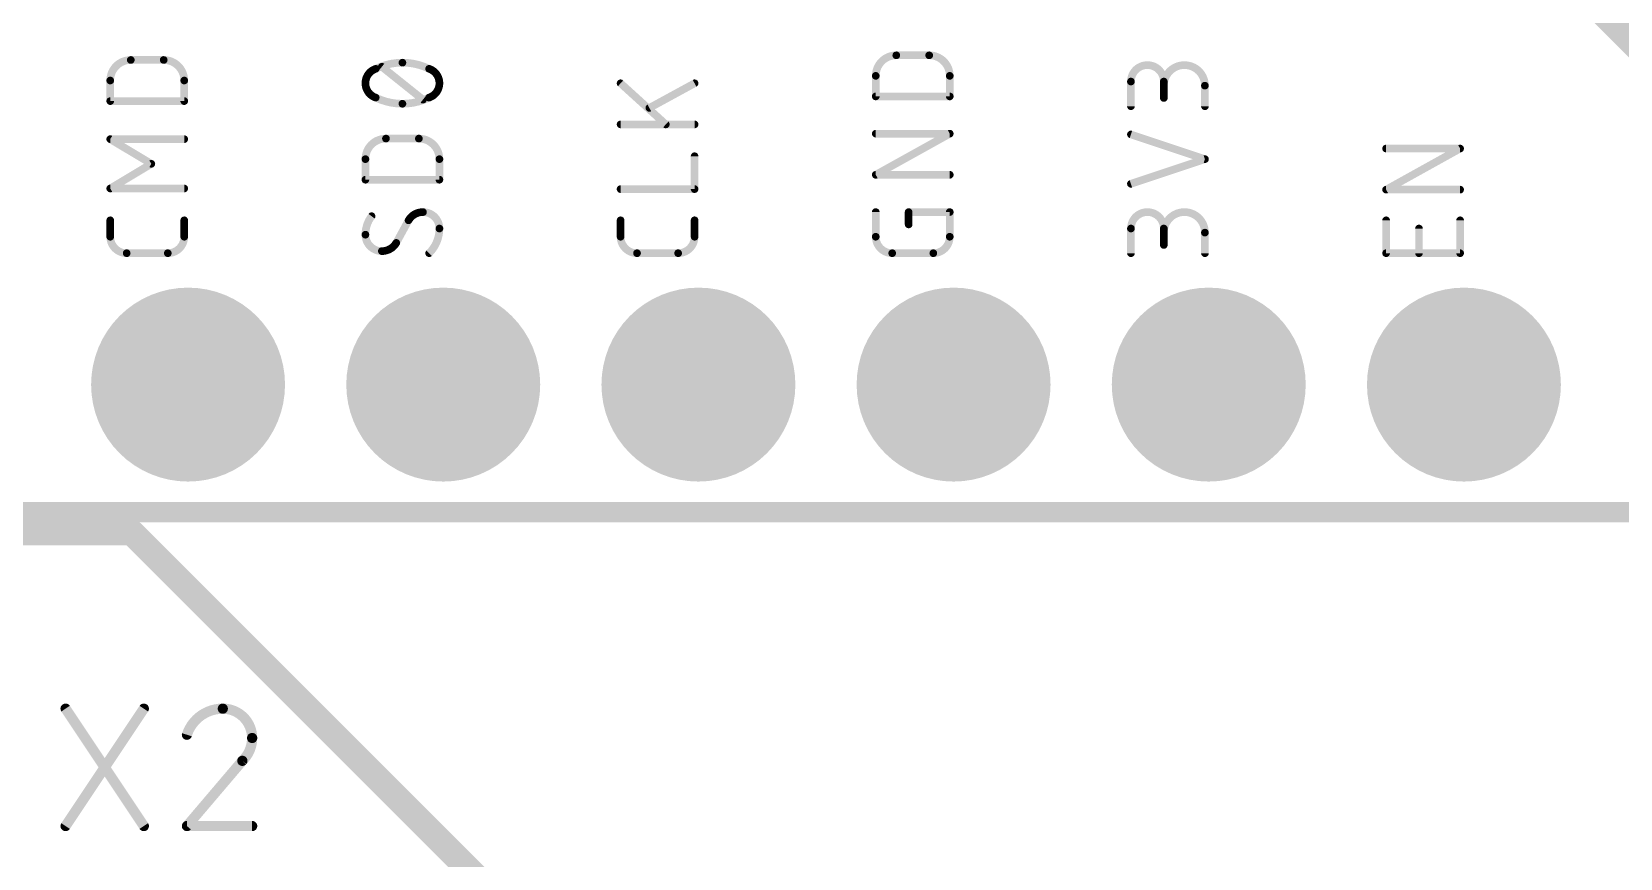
# Model space of a CAD drawing. Extents: x 6 to 108, y 0 to 49.
# Drawn here: x 72.1 to 87.92, y 15.61 to 23.83 of the extents above; entities that cross this region are included whole.
import ezdxf

# ---------------------------------------------------------------- set-up
doc = ezdxf.new("R2010")
doc.units = 0
for name, color, linetype in [('16', 175, 'CONTINUOUS'), ('17', 82, 'CONTINUOUS'), ('25', 253, 'CONTINUOUS'), ('51', 253, 'CONTINUOUS')]:
    doc.layers.add(name, color=color, linetype=linetype)

# ---------------------------------------------------------------- blocks, each defined once
blk = doc.blocks.new('ROUNDP')
at = {"const_width": 0.5}
blk.add_lwpolyline([(0, -0.25, 1), (0, 0.25, 1), (0, -0.25)], format="xyb", dxfattribs=at)

msp = doc.modelspace()

# ---------------------------------------------------------------- linework, layer by layer
at = {"layer": '16', "const_width": 0.254}
for points in [[(80.01, 31.75), (91.44, 20.32)], [(53.4738, 18.847), (73.101, 18.847)], [(73.101, 18.847), (82.55, 9.398)]]:
    msp.add_lwpolyline(points, dxfattribs=at)
at = {"layer": '16', "const_width": 0.127}
for points in [[(73.1459, 18.8919, 1), (73.0561, 18.8021)], [(73.101, 18.7835, 1), (73.101, 18.9105)]]:
    msp.add_lwpolyline(points, format="xyb", dxfattribs=at)
at = {"layer": '25', "const_width": 0.1016}
for points in [[(72.4408, 15.9258), (73.2197, 17.0942)], [(72.4408, 17.0942), (73.2197, 15.9258)], [(74.2005, 16.5749), (73.6487, 15.9258)], [(73.6487, 15.9258), (74.2978, 15.9258)]]:
    msp.add_lwpolyline(points, dxfattribs=at)
at = {"layer": '25'}
for points, const_width in [([(72.4619, 17.1083, 1), (72.4197, 17.0801)], 0.0508), ([(73.2409, 17.0801, 1), (73.1986, 17.1083)], 0.0508), ([(74.0057, 17.0942, 0.3252), (73.6487, 16.8346)], 0.1016), ([(74.2978, 16.8021, 0.4142), (74.0057, 17.0942)], 0.1016), ([(74.0057, 17.1196, 1), (74.0057, 17.0688)], 0.0508), ([(74.0057, 17.0688, 1), (74.0057, 17.1196)], 0.0508), ([(73.6245, 16.8424, 1), (73.6729, 16.8267)], 0.0508), ([(74.2005, 16.5749, 0.2053), (74.2978, 16.8021)], 0.1016), ([(74.3232, 16.8021, 1), (74.2724, 16.8021)], 0.0508), ([(74.2724, 16.8021, 1), (74.3232, 16.8021)], 0.0508), ([(74.1829, 16.5933, 1), (74.218, 16.5565)], 0.0508), ([(74.2198, 16.5585, 1), (74.1811, 16.5914)], 0.0508), ([(73.6487, 15.9512, 1), (73.6487, 15.9004)], 0.0508), ([(74.2978, 15.9004, 1), (74.2978, 15.9512)], 0.0508), ([(72.4197, 15.9399, 1), (72.4619, 15.9117)], 0.0508), ([(73.1986, 15.9117, 1), (73.2409, 15.9399)], 0.0508), ([(73.6294, 15.9423, 1), (73.6681, 15.9093)], 0.0508)]:
    msp.add_lwpolyline(points, format="xyb", dxfattribs=dict(at, const_width=const_width))
at = {"layer": '51'}
for points, const_width in [([(73.0899, 23.5514, 0.4142), (72.8853, 23.3468)], 0.0762), ([(73.0899, 23.5705, 1), (73.0899, 23.5324)], 0.0381), ([(73.0899, 23.5324, 1), (73.0899, 23.5705)], 0.0381), ([(73.6219, 23.3468, 0.4142), (73.4173, 23.5514)], 0.0762), ([(73.4173, 23.5705, 1), (73.4173, 23.5324)], 0.0381), ([(73.4173, 23.5324, 1), (73.4173, 23.5705)], 0.0381), ([(75.7936, 23.5247, 0.1139), (75.5276, 23.4634)], 0.0762), ([(75.7936, 23.5438, 1), (75.7936, 23.5057)], 0.0381), ([(76.0596, 23.4634, 0.1139), (75.7936, 23.5247)], 0.0762), ([(75.7936, 23.5057, 1), (75.7936, 23.5438)], 0.0381), ([(80.7099, 23.5979, 0.4142), (80.5053, 23.3933)], 0.0762), ([(80.7099, 23.6169, 1), (80.7099, 23.5788)], 0.0381), ([(80.7099, 23.5788, 1), (80.7099, 23.6169)], 0.0381), ([(81.2419, 23.3933, 0.4142), (81.0373, 23.5979)], 0.0762), ([(81.0373, 23.6169, 1), (81.0373, 23.5788)], 0.0381), ([(81.0373, 23.5788, 1), (81.0373, 23.6169)], 0.0381), ([(75.5276, 23.4634, 0.3205), (75.4253, 23.3201)], 0.0762), ([(75.5193, 23.4805, 1), (75.536, 23.4462)], 0.0381), ([(75.5338, 23.4453, 1), (75.5214, 23.4814)], 0.0381), ([(75.6009, 23.4987, 1), (75.5771, 23.4689)], 0.0381), ([(76.1619, 23.3201, 0.3205), (76.0596, 23.4634)], 0.0762), ([(76.0658, 23.4814, 1), (76.0534, 23.4453)], 0.0381), ([(76.0512, 23.4462, 1), (76.0679, 23.4805)], 0.0381), ([(80.5243, 23.3933, 1), (80.4863, 23.3933)], 0.0381), ([(80.4863, 23.3933, 1), (80.5243, 23.3933)], 0.0381), ([(81.2609, 23.3933, 1), (81.2229, 23.3933)], 0.0381), ([(81.2229, 23.3933, 1), (81.2609, 23.3933)], 0.0381), ([(83.3727, 23.3367, 1), (83.0453, 23.3367)], 0.0762), ([(83.7819, 23.2957, 1), (83.3727, 23.2957)], 0.0762), ([(72.9043, 23.3468, 1), (72.8663, 23.3468)], 0.0381), ([(72.8663, 23.3468, 1), (72.9043, 23.3468)], 0.0381), ([(73.6409, 23.3468, 1), (73.6029, 23.3468)], 0.0381), ([(73.6029, 23.3468, 1), (73.6409, 23.3468)], 0.0381), ([(75.4253, 23.3201, 0.3205), (75.5276, 23.1769)], 0.0762), ([(75.4444, 23.3201, 1), (75.4063, 23.3201)], 0.0381), ([(75.4063, 23.3201, 1), (75.4444, 23.3201)], 0.0381), ([(76.0596, 23.1769, 0.3204), (76.1619, 23.3201)], 0.0762), ([(76.1809, 23.3201, 1), (76.1429, 23.3201)], 0.0381), ([(76.1429, 23.3201, 1), (76.1809, 23.3201)], 0.0381), ([(77.9781, 23.3335, 1), (77.9525, 23.3053)], 0.0381), ([(78.711, 23.3026, 1), (78.6928, 23.3361)], 0.0381), ([(83.0643, 23.3367, 1), (83.0263, 23.3367)], 0.0381), ([(83.0263, 23.3367, 1), (83.0643, 23.3367)], 0.0381), ([(83.3917, 23.3367, 1), (83.3536, 23.3367)], 0.0381), ([(83.3536, 23.3367, 1), (83.3917, 23.3367)], 0.0381), ([(83.3536, 23.2957, 1), (83.3917, 23.2957)], 0.0381), ([(83.801, 23.2957, 1), (83.7629, 23.2957)], 0.0381), ([(83.7629, 23.2957, 1), (83.801, 23.2957)], 0.0381), ([(72.8853, 23.1613, 1), (72.8853, 23.1232)], 0.0381), ([(72.8663, 23.1422, 1), (72.9043, 23.1422)], 0.0381), ([(73.6029, 23.1422, 1), (73.6409, 23.1422)], 0.0381), ([(73.6219, 23.1232, 1), (73.6219, 23.1613)], 0.0381), ([(75.5276, 23.1769, 0.1139), (75.7936, 23.1155)], 0.0762), ([(75.536, 23.194, 1), (75.5193, 23.1598)], 0.0381), ([(75.5214, 23.1589, 1), (75.5338, 23.1949)], 0.0381), ([(75.7936, 23.1155, 0.1139), (76.0596, 23.1769)], 0.0762), ([(75.7936, 23.1346, 1), (75.7936, 23.0965)], 0.0381), ([(75.7936, 23.0965, 1), (75.7936, 23.1346)], 0.0381), ([(75.9863, 23.1416, 1), (76.0101, 23.1713)], 0.0381), ([(76.0534, 23.1949, 1), (76.0658, 23.1589)], 0.0381), ([(76.0679, 23.1598, 1), (76.0512, 23.194)], 0.0381), ([(78.2426, 23.0905, 1), (78.2609, 23.0571)], 0.0381), ([(80.5053, 23.2077, 1), (80.5053, 23.1696)], 0.0381), ([(80.4863, 23.1887, 1), (80.5243, 23.1887)], 0.0381), ([(81.2229, 23.1887, 1), (81.2609, 23.1887)], 0.0381), ([(81.2419, 23.1696, 1), (81.2419, 23.2077)], 0.0381), ([(83.0263, 23.0911, 1), (83.0643, 23.0911)], 0.0381), ([(83.3536, 23.173, 1), (83.3917, 23.173)], 0.0381), ([(83.7629, 23.0911, 1), (83.801, 23.0911)], 0.0381), ([(77.9653, 22.9292, 1), (77.9653, 22.8911)], 0.0381), ([(78.4026, 22.896, 1), (78.4283, 22.9242)], 0.0381), ([(78.7019, 22.8911, 1), (78.7019, 22.9292)], 0.0381), ([(72.8951, 22.7796, 1), (72.8755, 22.747)], 0.0381), ([(72.8853, 22.7824, 1), (72.8853, 22.7443)], 0.0381), ([(73.6219, 22.7443, 1), (73.6219, 22.7824)], 0.0381), ([(75.6299, 22.7688, 0.4142), (75.4253, 22.5642)], 0.0762), ([(75.6299, 22.7879, 1), (75.6299, 22.7498)], 0.0381), ([(75.6299, 22.7498, 1), (75.6299, 22.7879)], 0.0381), ([(75.9573, 22.7879, 1), (75.9573, 22.7498)], 0.0381), ([(76.1619, 22.5642, 0.4142), (75.9573, 22.7688)], 0.0762), ([(75.9573, 22.7498, 1), (75.9573, 22.7879)], 0.0381), ([(80.5053, 22.8367, 1), (80.5053, 22.7986)], 0.0381), ([(81.2512, 22.801, 1), (81.2326, 22.8343)], 0.0381), ([(81.2419, 22.7986, 1), (81.2419, 22.8367)], 0.0381), ([(83.0513, 22.8278, 1), (83.0393, 22.7917)], 0.0381), ([(78.721, 22.5933, 1), (78.6829, 22.5933)], 0.0381), ([(85.5853, 22.6888, 1), (85.5853, 22.6507)], 0.0381), ([(86.3312, 22.6531, 1), (86.3126, 22.6864)], 0.0381), ([(86.3219, 22.6507, 1), (86.3219, 22.6888)], 0.0381), ([(73.3043, 22.5014, 1), (73.2847, 22.5341)], 0.0381), ([(73.2847, 22.5014, 1), (73.3043, 22.5341)], 0.0381), ([(75.4444, 22.5642, 1), (75.4063, 22.5642)], 0.0381), ([(75.4063, 22.5642, 1), (75.4444, 22.5642)], 0.0381), ([(76.1809, 22.5642, 1), (76.1429, 22.5642)], 0.0381), ([(76.1429, 22.5642, 1), (76.1809, 22.5642)], 0.0381), ([(83.7879, 22.5462, 1), (83.7759, 22.5823)], 0.0381), ([(83.7759, 22.5462, 1), (83.7879, 22.5823)], 0.0381), ([(72.8853, 22.2913, 1), (72.8853, 22.2532)], 0.0381), ([(72.8755, 22.2886, 1), (72.8951, 22.2559)], 0.0381), ([(73.6219, 22.2532, 1), (73.6219, 22.2913)], 0.0381), ([(75.4253, 22.3787, 1), (75.4253, 22.3406)], 0.0381), ([(75.4063, 22.3596, 1), (75.4444, 22.3596)], 0.0381), ([(76.1429, 22.3596, 1), (76.1809, 22.3596)], 0.0381), ([(76.1619, 22.3406, 1), (76.1619, 22.3787)], 0.0381), ([(77.9653, 22.285, 1), (77.9653, 22.2469)], 0.0381), ([(78.7019, 22.2469, 1), (78.7019, 22.285)], 0.0381), ([(80.5053, 22.4274, 1), (80.5053, 22.3893)], 0.0381), ([(80.496, 22.425, 1), (80.5146, 22.3917)], 0.0381), ([(81.2419, 22.3893, 1), (81.2419, 22.4274)], 0.0381), ([(83.0393, 22.3368, 1), (83.0513, 22.3006)], 0.0381), ([(85.5853, 22.2796, 1), (85.5853, 22.2415)], 0.0381), ([(85.576, 22.2772, 1), (85.5946, 22.2439)], 0.0381), ([(86.3219, 22.2415, 1), (86.3219, 22.2796)], 0.0381), ([(78.6829, 22.266, 1), (78.721, 22.266)], 0.0381), ([(72.9043, 21.9555, 1), (72.8663, 21.9555)], 0.0381), ([(73.6409, 21.9555, 1), (73.6029, 21.9555)], 0.0381), ([(75.4867, 21.9964, 0.1623), (75.4253, 21.8123)], 0.0762), ([(75.5019, 21.985, 1), (75.4714, 22.0078)], 0.0381), ([(75.9982, 22.0373, 0.2656), (75.855, 21.9555)], 0.0762), ([(75.8386, 21.9651, 1), (75.8714, 21.9458)], 0.0381), ([(75.8717, 21.9464, 1), (75.8383, 21.9646)], 0.0381), ([(75.9982, 22.0564, 1), (75.9982, 22.0183)], 0.0381), ([(76.1619, 21.8736, 0.4142), (75.9982, 22.0373)], 0.0762), ([(75.9982, 22.0183, 1), (75.9982, 22.0564)], 0.0381), ([(77.9843, 21.9555, 1), (77.9463, 21.9555)], 0.0381), ([(78.721, 21.9555, 1), (78.6829, 21.9555)], 0.0381), ([(80.5243, 22.0373, 1), (80.4863, 22.0373)], 0.0381), ([(80.8327, 22.0564, 1), (80.8327, 22.0183)], 0.0381), ([(80.8517, 22.0373, 1), (80.8136, 22.0373)], 0.0381), ([(81.2609, 22.0373, 1), (81.2229, 22.0373)], 0.0381), ([(81.2419, 22.0183, 1), (81.2419, 22.0564)], 0.0381), ([(83.3727, 21.8736, 1), (83.0453, 21.8736)], 0.0762), ([(83.7819, 21.8327, 1), (83.3727, 21.8327)], 0.0762), ([(85.6043, 21.9555, 1), (85.5663, 21.9555)], 0.0381), ([(86.3409, 21.9555, 1), (86.3029, 21.9555)], 0.0381), ([(72.8853, 21.7918, 0.4142), (73.049, 21.6281)], 0.0762), ([(72.9043, 21.7918, 1), (72.8662, 21.7918)], 0.0381), ([(73.4582, 21.6281, 0.4142), (73.6219, 21.7918)], 0.0762), ([(73.6409, 21.7918, 1), (73.6029, 21.7918)], 0.0381), ([(75.4253, 21.8123, 0.4142), (75.589, 21.6486)], 0.0762), ([(75.4063, 21.8123, 1), (75.4444, 21.8122)], 0.0381), ([(75.4444, 21.8123, 1), (75.4063, 21.8123)], 0.0381), ([(76.0596, 21.6281, 0.2), (76.1619, 21.8736)], 0.0762), ([(76.1809, 21.8736, 1), (76.1429, 21.8736)], 0.0381), ([(76.1429, 21.8736, 1), (76.181, 21.8736)], 0.0381), ([(77.9653, 21.7918, 0.4142), (78.129, 21.6281)], 0.0762), ([(77.9843, 21.7918, 1), (77.9462, 21.7918)], 0.0381), ([(78.5382, 21.6281, 0.4142), (78.7019, 21.7918)], 0.0762), ([(78.721, 21.7918, 1), (78.6829, 21.7918)], 0.0381), ([(80.5053, 21.7918, 0.4142), (80.669, 21.6281)], 0.0762), ([(80.5243, 21.7918, 1), (80.4862, 21.7918)], 0.0381), ([(80.8136, 21.9146, 1), (80.8517, 21.9146)], 0.0381), ([(81.0782, 21.6281, 0.4142), (81.2419, 21.7918)], 0.0762), ([(81.2609, 21.7918, 1), (81.2229, 21.7918)], 0.0381), ([(83.0643, 21.8736, 1), (83.0263, 21.8736)], 0.0381), ([(83.0263, 21.8736, 1), (83.0643, 21.8736)], 0.0381), ([(83.3917, 21.8736, 1), (83.3536, 21.8736)], 0.0381), ([(83.3536, 21.8736, 1), (83.3917, 21.8736)], 0.0381), ([(83.3536, 21.8327, 1), (83.3917, 21.8327)], 0.0381), ([(83.801, 21.8327, 1), (83.7629, 21.8327)], 0.0381), ([(83.7629, 21.8327, 1), (83.801, 21.8327)], 0.0381), ([(85.9317, 21.8736, 1), (85.8936, 21.8736)], 0.0381), ([(72.8663, 21.7918, 1), (72.9043, 21.7918)], 0.0381), ([(73.049, 21.6471, 1), (73.049, 21.609)], 0.0381), ([(73.049, 21.609, 1), (73.049, 21.6471)], 0.0381), ([(73.4582, 21.6471, 1), (73.4582, 21.609)], 0.0381), ([(73.4582, 21.609, 1), (73.4582, 21.6471)], 0.0381), ([(73.6029, 21.7918, 1), (73.6409, 21.7918)], 0.0381), ([(75.589, 21.6486, 0.2656), (75.7322, 21.7304)], 0.0762), ([(75.589, 21.6676, 1), (75.589, 21.6295)], 0.0381), ([(75.589, 21.6295, 1), (75.589, 21.6676)], 0.0381), ([(75.7155, 21.7395, 1), (75.7489, 21.7213)], 0.0381), ([(75.7486, 21.7207, 1), (75.7158, 21.7401)], 0.0381), ([(77.9463, 21.7918, 1), (77.9843, 21.7918)], 0.0381), ([(78.129, 21.6471, 1), (78.129, 21.609)], 0.0381), ([(78.129, 21.609, 1), (78.129, 21.6471)], 0.0381), ([(78.5382, 21.6471, 1), (78.5382, 21.609)], 0.0381), ([(78.5382, 21.609, 1), (78.5382, 21.6471)], 0.0381), ([(78.6829, 21.7918, 1), (78.721, 21.7918)], 0.0381), ([(80.4863, 21.7918, 1), (80.5243, 21.7918)], 0.0381), ([(80.669, 21.6471, 1), (80.669, 21.609)], 0.0381), ([(80.669, 21.609, 1), (80.669, 21.6471)], 0.0381), ([(81.0782, 21.6471, 1), (81.0782, 21.609)], 0.0381), ([(81.0782, 21.609, 1), (81.0782, 21.6471)], 0.0381), ([(81.2229, 21.7918, 1), (81.2609, 21.7918)], 0.0381), ([(83.3536, 21.7099, 1), (83.3917, 21.7099)], 0.0381), ([(85.5853, 21.6471, 1), (85.5853, 21.609)], 0.0381), ([(86.3219, 21.609, 1), (86.3219, 21.6471)], 0.0381), ([(76.0462, 21.6416, 1), (76.073, 21.6146)], 0.0381), ([(83.0263, 21.6281, 1), (83.0643, 21.6281)], 0.0381), ([(83.7629, 21.6281, 1), (83.801, 21.6281)], 0.0381), ([(85.5663, 21.6281, 1), (85.6043, 21.6281)], 0.0381), ([(85.8936, 21.6281, 1), (85.9317, 21.6281)], 0.0381), ([(86.3029, 21.6281, 1), (86.3409, 21.6281)], 0.0381)]:
    msp.add_lwpolyline(points, format="xyb", dxfattribs=dict(at, const_width=const_width))
for points, const_width in [([(73.0899, 23.5514), (73.4173, 23.5514)], 0.0762), ([(80.7099, 23.5979), (81.0373, 23.5979)], 0.0762), ([(75.9982, 23.1564), (75.589, 23.4838)], 0.0762), ([(80.5053, 23.1887), (80.5053, 23.3933)], 0.0762), ([(81.2419, 23.3933), (81.2419, 23.1887)], 0.0762), ([(72.8853, 23.1422), (72.8853, 23.3468)], 0.0762), ([(73.6219, 23.3468), (73.6219, 23.1422)], 0.0762), ([(77.9653, 23.3194), (78.4154, 22.9101)], 0.0762), ([(78.7019, 23.3194), (78.2518, 23.0738)], 0.0762), ([(83.0453, 23.0911), (83.0453, 23.3367)], 0.0762), ([(83.3727, 23.3367), (83.3727, 23.173)], 0.0762), ([(83.7819, 23.0911), (83.7819, 23.2957)], 0.0762), ([(73.6219, 23.1422), (72.8853, 23.1422)], 0.0762), ([(81.2419, 23.1887), (80.5053, 23.1887)], 0.0762), ([(78.7019, 22.9101), (77.9653, 22.9101)], 0.0762), ([(73.2945, 22.5178), (72.8853, 22.7633)], 0.0762), ([(72.8853, 22.7633), (73.6219, 22.7633)], 0.0762), ([(75.6299, 22.7688), (75.9573, 22.7688)], 0.0762), ([(80.5053, 22.4084), (81.2419, 22.8176)], 0.0762), ([(81.2419, 22.8176), (80.5053, 22.8176)], 0.0762), ([(83.7819, 22.5642), (83.0453, 22.8098)], 0.0762), ([(78.7019, 22.266), (78.7019, 22.5933)], 0.0762), ([(85.5853, 22.2605), (86.3219, 22.6697)], 0.0762), ([(86.3219, 22.6697), (85.5853, 22.6697)], 0.0762), ([(72.8853, 22.2722), (73.2945, 22.5178)], 0.0762), ([(75.4253, 22.3596), (75.4253, 22.5642)], 0.0762), ([(76.1619, 22.5642), (76.1619, 22.3596)], 0.0762), ([(83.0453, 22.3187), (83.7819, 22.5642)], 0.0762), ([(73.6219, 22.2722), (72.8853, 22.2722)], 0.0762), ([(76.1619, 22.3596), (75.4253, 22.3596)], 0.0762), ([(77.9653, 22.266), (78.7019, 22.266)], 0.0762), ([(81.2419, 22.4084), (80.5053, 22.4084)], 0.0762), ([(86.3219, 22.2605), (85.5853, 22.2605)], 0.0762), ([(72.8853, 21.7918), (72.8853, 21.9555)], 0.0762), ([(73.6219, 21.9555), (73.6219, 21.7918)], 0.0762), ([(75.855, 21.9555), (75.7322, 21.7304)], 0.0762), ([(77.9653, 21.7918), (77.9653, 21.9555)], 0.0762), ([(78.7019, 21.9555), (78.7019, 21.7918)], 0.0762), ([(80.5053, 21.7918), (80.5053, 22.0373)], 0.0762), ([(80.8327, 21.9146), (80.8327, 22.0373)], 0.0762), ([(80.8327, 22.0373), (81.2419, 22.0373)], 0.0762), ([(81.2419, 22.0373), (81.2419, 21.7918)], 0.0762), ([(85.5853, 21.6281), (85.5853, 21.9555)], 0.0762), ([(86.3219, 21.9555), (86.3219, 21.6281)], 0.0762), ([(83.0453, 21.6281), (83.0453, 21.8736)], 0.0762), ([(83.3727, 21.8736), (83.3727, 21.7099)], 0.0762), ([(83.7819, 21.6281), (83.7819, 21.8327)], 0.0762), ([(85.9127, 21.6281), (85.9127, 21.8736)], 0.0762), ([(73.4582, 21.6281), (73.049, 21.6281)], 0.0762), ([(78.5382, 21.6281), (78.129, 21.6281)], 0.0762), ([(81.0782, 21.6281), (80.669, 21.6281)], 0.0762), ([(86.3219, 21.6281), (85.5853, 21.6281)], 0.0762), ([(100.33, 19.05), (52.07, 19.05)], 0.2032)]:
    msp.add_lwpolyline(points, dxfattribs=dict(at, const_width=const_width))

# ---------------------------------------------------------------- block references
at = {"layer": '17', "xscale": 1.9304, "yscale": 1.9304, "rotation": 90}
for p in [(73.66, 20.32), (73.66, 20.32), (76.2, 20.32), (76.2, 20.32), (78.74, 20.32), (78.74, 20.32), (81.28, 20.32), (81.28, 20.32), (83.82, 20.32), (83.82, 20.32), (86.36, 20.32), (86.36, 20.32)]:
    msp.add_blockref('ROUNDP', p, dxfattribs=at)

doc.saveas('drawing.dxf')
